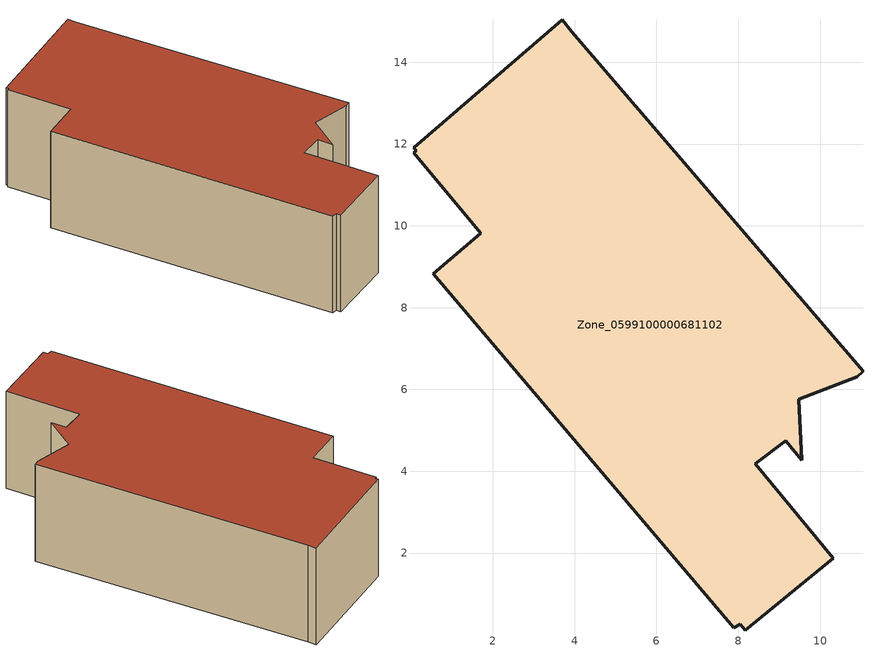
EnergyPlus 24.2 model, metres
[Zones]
Zone_0599100000681102
 floor ground (C_G): 0.54,8.83 1.71,9.82 0.07,11.78 0.13,11.83 0.06,11.91 3.7,15.04 3.93,14.75 11.05,6.45 10.91,6.32 9.48,5.76 9.55,4.27 9.16,4.75 8.42,4.19 10.32,1.87 8.17,0.12 8.05,0.26 7.89,0.17 z0
 wall outside (C_F): 8.17,0.12 10.32,1.87 8.42,4.19 9.16,4.75 9.55,4.27 9.48,5.76 10.91,6.32 11.05,6.45 3.93,14.75 3.7,15.04 0.06,11.91 0.13,11.83 0.07,11.78 1.71,9.82 0.54,8.83 7.89,0.17 8.05,0.26 8.17,0.12 z0:4.23
 roof outside (C_R): 8.05,0.26 8.17,0.12 10.32,1.87 8.42,4.19 9.16,4.75 9.55,4.27 9.48,5.76 10.91,6.32 11.05,6.45 3.93,14.75 3.7,15.04 0.06,11.91 0.13,11.83 0.07,11.78 1.71,9.82 0.54,8.83 7.89,0.17 z4.23
[BUILDING]
Pand.0599100000681102: North Axis=0; Terrain=City; Loads Convergence Tolerance Value=0.04; Temperature Convergence Tolerance Value=0.4; Solar Distribution=FullExterior; Maximum Number of Warmup Days=25; Minimum Number of Warmup Days=1
[Site:Location]
Rotterdam.The.Hague.AP_ZH_NLD Design_Conditions: Latitude=51.96; Longitude=4.45; Time Zone=1; Elevation=-4.5
[SITE:GROUNDTEMPERATURE:BUILDINGSURFACE]
18, 18, 18, 18, 18, 18, 18, 18, 18, 18, 18, 18
[MATERIAL] Thermal Absorptance=0.9; Solar Absorptance=0.7; Visible Absorptance=0.7
Name | Roughness | Thickness | Conductivity | Density | Specific Heat
G.D.1965 | MediumSmooth | 0.15 | 1 | 540 | 1210
F.D.1965 | Rough | 0.3 | 0.857143 | 1920 | 840
R.D.1965 | MediumRough | 0.2 | 0.08 | 1500 | 1000
[CONSTRUCTION]
C_G: G.D.1965
C_F: F.D.1965
C_R: R.D.1965
[ZONE]
Zone_0599100000681102: Type=1; Multiplier=1; Ceiling Height=Autocalculate; Volume=Autocalculate; Floor Area=autocalculate; Part of Total Floor Area=Yes
[ZONEINFILTRATION:DESIGNFLOWRATE]
Infil_Zone_0599100000681102: Zone or ZoneList or Space or SpaceList=Zone_0599100000681102; Schedule=AlwaysOn; Design Flow Rate Calculation Method=Flow/Area; Flow Rate per Floor Area=0.0042; Constant Term Coefficient=1; Temperature Term Coefficient=0; Velocity Term Coefficient=0; Velocity Squared Term Coefficient=0
[HVACTEMPLATE:ZONE:IDEALLOADSAIRSYSTEM]
Zone_0599100000681102: Maximum Heating Supply Air Temperature=50; Minimum Cooling Supply Air Temperature=13; Maximum Heating Supply Air Humidity Ratio=0.0156; Minimum Cooling Supply Air Humidity Ratio=0.0077; Heating Limit=NoLimit; Cooling Limit=NoLimit; Dehumidification Control Type=ConstantSensibleHeatRatio; Cooling Sensible Heat Ratio=0.7; Dehumidification Setpoint=60; Humidification Control Type=None; Humidification Setpoint=30; Outdoor Air Method=None; Outdoor Air Flow Rate per Person=0.00944; Outdoor Air Flow Rate per Zone Floor Area=0; Outdoor Air Flow Rate per Zone=0; Demand Controlled Ventilation Type=None; Outdoor Air Economizer Type=NoEconomizer; Heat Recovery Type=None; Sensible Heat Recovery Effectiveness=0.7; Latent Heat Recovery Effectiveness=0.65
[ZONECONTROL:THERMOSTAT]
ThermostatControl_Zone_0599100000681102: Zone or ZoneList=Zone_0599100000681102; Control Type Schedule=DualSetpointControlType; Control 1=Thermostat_Zone_0599100000681102; Temperature Difference Between Cutout And Setpoint=0
[THERMOSTATSETPOINT:DUALSETPOINT]
Thermostat_Zone_0599100000681102: Heating Setpoint Temperature Schedule=HeatingSetpoint_Zone_0599100000681102; Cooling Setpoint Temperature Schedule=CoolingSetpoint_Zone_0599100000681102
[SCHEDULE:COMPACT]
HeatingSetpoint_Zone_0599100000681102: Through: 12/31, For: AllDays, Until: 24:00, 21
CoolingSetpoint_Zone_0599100000681102: Through: 12/31, For: AllDays, Until: 24:00, 24
DualSetpointControlType: Through: 12/31, For: AllDays, Until: 24:00, 4
AlwaysOn: Through: 12/31, For: AllDays, Until: 24:00, 1
